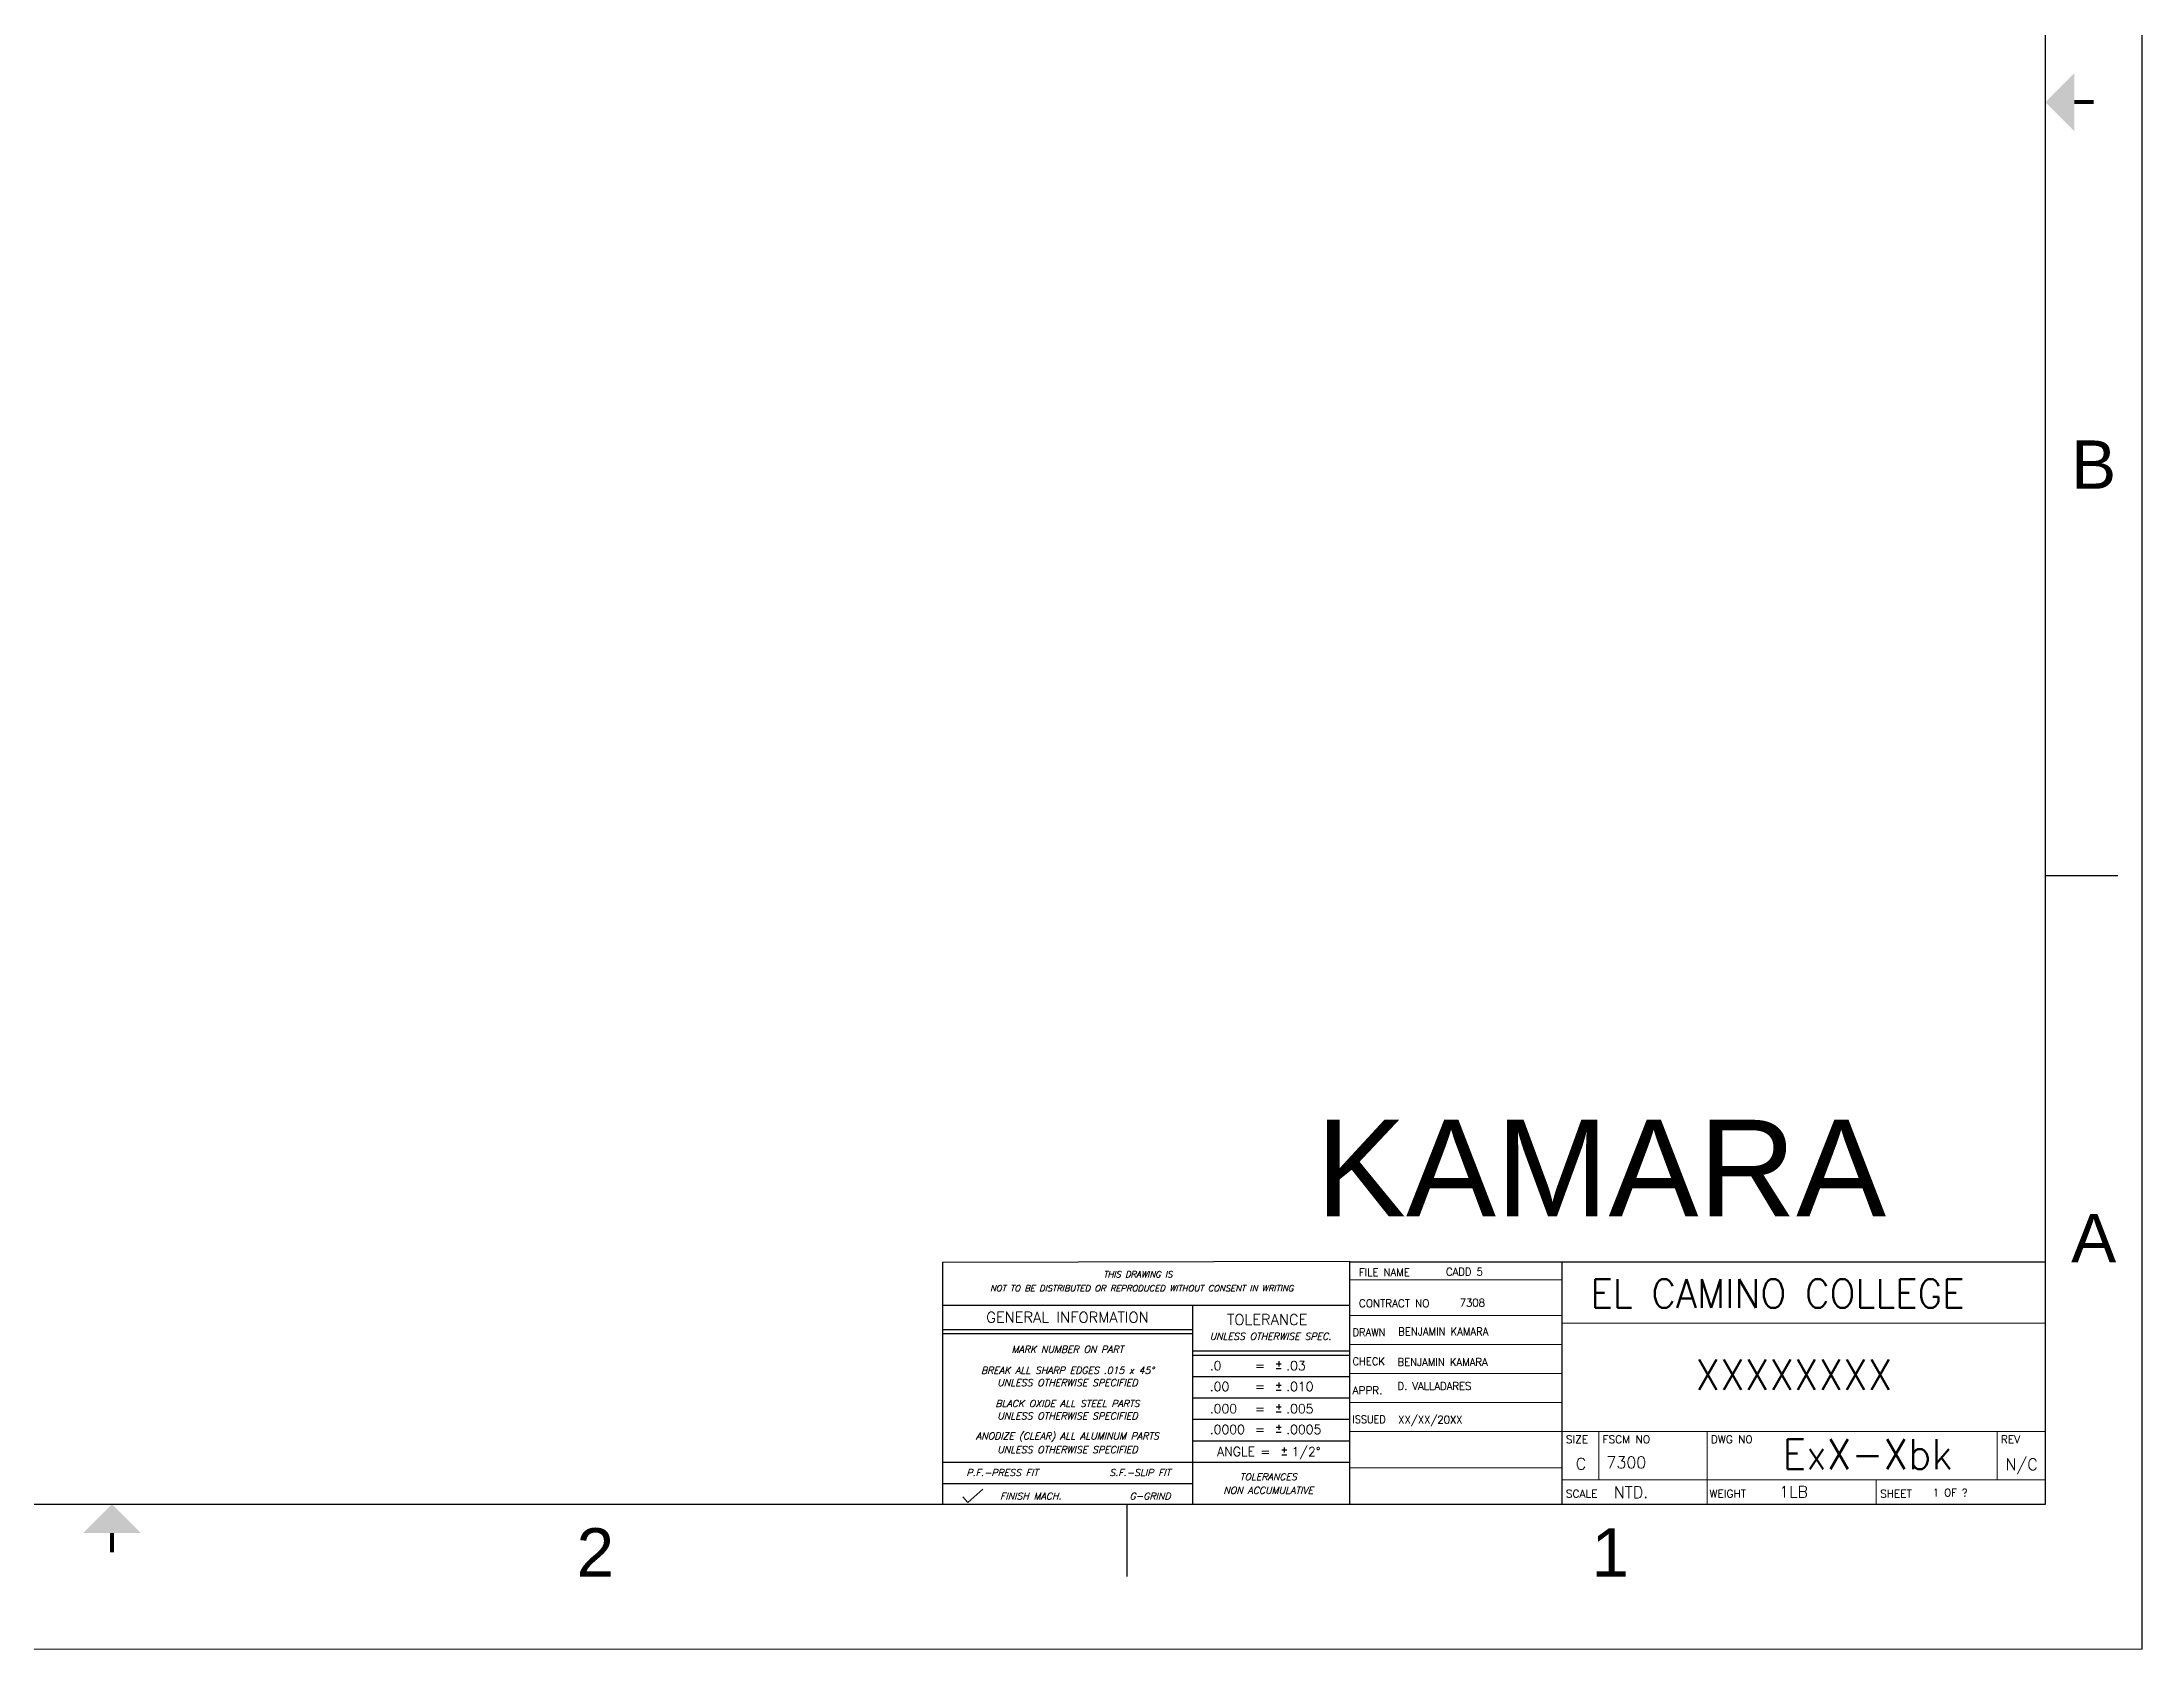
# Paper-space layout 'ANSI C Title Block' of a CAD drawing. Header units: inches. Extents: x -0.2 to 43.7, y -0.1 to 15.9.
# Drawn here: x 10.12 to 20.98, y -0.1 to 8.21 of the extents above; entities that cross this region are included whole.
import ezdxf
from ezdxf.enums import TextEntityAlignment as Align

# ---------------------------------------------------------------- set-up
doc = ezdxf.new("R2010")
doc.units = ezdxf.units.IN
doc.header["$MEASUREMENT"] = 0
doc.layers.add('Title Block', color=7, linetype='Continuous')
doc.styles.add('5', font='SIMPLEX', dxfattribs={"height": 0.09375})
doc.styles.add('ACANSTS', font='romans.shx', dxfattribs={"height": 1})
doc.styles.add('Roman', font='ARIALUNI.ttf')
doc.styles.add('USER3', font='ITALIC.SHX')

psp = doc.layouts.new('ANSI C Title Block')

# ---------------------------------------------------------------- linework, layer by layer
at = {"color": 7}
for p, q in [((14.774, 1.895), (16.878, 1.901)), ((14.774, 1.895), (14.774, 0.64)), ((16.878, 1.901), (16.878, 0.645)), ((16.878, 1.895), (16.878, 0.64)), ((14.774, 1.674), (16.878, 1.674)), ((16.066, 1.674), (16.066, 0.64)), ((14.774, 1.548), (16.066, 1.548)), ((14.774, 1.526), (16.066, 1.526)), ((16.066, 1.437), (16.878, 1.437)), ((16.066, 1.415), (16.878, 1.415)), ((16.066, 1.305), (16.878, 1.305)), ((16.499, 1.37), (16.526, 1.37)), ((16.499, 1.345), (16.526, 1.345)), ((16.513, 1.384), (16.513, 1.356)), ((16.499, 1.259), (16.526, 1.259)), ((16.499, 1.234), (16.526, 1.234)), ((16.513, 1.273), (16.513, 1.246)), ((16.066, 1.194), (16.878, 1.194)), ((16.499, 1.147), (16.526, 1.147)), ((16.499, 1.122), (16.526, 1.122)), ((16.513, 1.161), (16.513, 1.134)), ((16.066, 1.083), (16.878, 1.083)), ((16.499, 1.042), (16.526, 1.042)), ((16.499, 1.016), (16.526, 1.016)), ((16.513, 1.055), (16.513, 1.028)), ((16.066, 0.972), (16.878, 0.972)), ((16.528, 0.925), (16.555, 0.925)), ((16.528, 0.899), (16.555, 0.899)), ((16.541, 0.938), (16.541, 0.911)), ((14.774, 0.862), (16.066, 0.862)), ((16.066, 0.862), (16.878, 0.862)), ((14.774, 0.751), (16.066, 0.751)), ((14.879, 0.683), (14.904, 0.653)), ((14.904, 0.653), (14.983, 0.721))]:
    psp.add_line(p, q, dxfattribs=at)
at = {"layer": 'Title Block'}
for p, q in [((20.978, -0.105), (20.978, 15.895)), ((20.478, 0.645), (20.478, 15.145)), ((20.478, 3.895), (20.853, 3.895)), ((20.478, 0.645), (20.478, 3.145)), ((16.878, 1.901), (16.878, 0.645)), ((20.478, 1.895), (16.878, 1.895)), ((17.978, 0.645), (17.978, 1.895)), ((0.478, 0.645), (20.478, 0.645)), ((13.278, 0.645), (20.478, 0.645)), ((15.728, 0.27), (15.728, 0.645))]:
    psp.add_line(p, q, dxfattribs=at)
at = {"layer": 'Title Block', "lineweight": 15}
for p, q in [((16.878, 1.805), (17.978, 1.805)), ((17.978, 1.62), (16.878, 1.62)), ((20.478, 1.58), (17.978, 1.58)), ((17.978, 1.47), (16.878, 1.47)), ((17.978, 1.32), (16.878, 1.32)), ((17.978, 1.17), (16.878, 1.17)), ((17.978, 1.02), (16.878, 1.02)), ((20.478, 1.02), (17.978, 1.02)), ((18.168, 1.02), (18.168, 0.77)), ((18.728, 1.02), (18.728, 0.645)), ((20.228, 1.02), (20.228, 0.77)), ((17.978, 0.833), (16.878, 0.833)), ((20.478, 0.77), (17.978, 0.77)), ((19.603, 0.645), (19.603, 0.77)), ((-0.022, -0.105), (20.978, -0.105))]:
    psp.add_line(p, q, dxfattribs=at)
at = {"layer": 'Title Block', "const_width": 0.02}
for points in [[(20.728, 7.895), (20.628, 7.895)], [(10.478, 0.395), (10.478, 0.495)]]:
    psp.add_lwpolyline(points, dxfattribs=at)
at = {"layer": 'Title Block'}
for points in [[(20.628, 7.745), (20.628, 8.045), (20.478, 7.895)], [(10.328, 0.495), (10.628, 0.495), (10.478, 0.645)]]:
    psp.add_solid(points, dxfattribs=at)

# ---------------------------------------------------------------- texts
at = {"style": 'Roman'}
psp.add_text('KAMARA', height=0.5, dxfattribs=at).set_placement((16.705, 2.132))
at = {"color": 7, "style": 'USER3'}
for s, height, p in [('THIS DRAWING IS ', 0.0319, (15.795, 1.817)), ('NOT TO BE DISTRIBUTED OR REPRODUCED WITHOUT CONSENT IN WRITING', 0.0319, (15.804, 1.745)), ('UNLESS OTHERWISE SPEC.', 0.03544, (16.47, 1.494)), ('MARK NUMBER ON PART', 0.03544, (15.42, 1.427)), ('BREAK ALL SHARP EDGES .015 x 45%%d', 0.03544, (15.42, 1.319)), ('UNLESS OTHERWISE SPECIFIED', 0.03544, (15.42, 1.255)), ('BLACK OXIDE ALL STEEL PARTS', 0.03544, (15.42, 1.147)), ('UNLESS OTHERWISE SPECIFIED', 0.03544, (15.42, 1.082)), ('ANODIZE (CLEAR) ALL ALUMINUM PARTS', 0.03544, (15.42, 0.979)), ('UNLESS OTHERWISE SPECIFIED', 0.03544, (15.42, 0.908)), ('P.F.-PRESS FIT', 0.03544, (15.083, 0.79)), ('S.F.-SLIP FIT', 0.03544, (15.795, 0.79)), ('TOLERANCES', 0.0354, (16.459, 0.768)), ('FINISH MACH.', 0.03544, (15.23, 0.668)), ('G-GRIND', 0.0354, (15.847, 0.668)), ('NON ACCUMULATIVE', 0.03544, (16.459, 0.698))]:
    psp.add_text(s, height=height, dxfattribs=at).set_placement(p, align=Align.CENTER)
at = {"color": 7, "style": '5'}
for s, height, p in [('GENERAL INFORMATION', 0.05538, (15.42, 1.611)), ('TOLERANCE', 0.0554, (16.453, 1.599))]:
    psp.add_text(s, height=height, dxfattribs=at).set_placement(p, align=Align.MIDDLE)
for s, p in [('.0', (16.156, 1.337)), ('=   .03', (16.389, 1.337)), ('.00', (16.156, 1.229)), ('=   .010', (16.389, 1.229)), ('.000', (16.156, 1.114)), ('=   .005', (16.389, 1.114)), ('.0000', (16.156, 1.007)), ('=   .0005', (16.389, 1.007)), ('=   1/2%%D', (16.417, 0.892))]:
    psp.add_text(s, height=0.0471, dxfattribs=at).set_placement(p)
psp.add_text('ANGLE', height=0.0471, dxfattribs=at).set_placement((16.39, 0.893), align=Align.RIGHT)
at = {"layer": 'Title Block', "style": 'Roman'}
for s, p in [('B', (20.728, 6.02)), ('A', (20.728, 2.02)), ('2', (12.978, 0.395)), ('1', (18.228, 0.395))]:
    psp.add_text(s, height=0.25, dxfattribs=at).set_placement(p, align=Align.MIDDLE_CENTER)
at = {"layer": 'Title Block', "lineweight": 15, "style": 'ACANSTS'}
for s, height, width, p in [('FILE NAME', 0.04, 0.951562, (16.928, 1.823)), ('CADD 5 ', 0.04, 0.951562, (17.378, 1.826)), ('EL CAMINO COLLEGE', 0.14869, 0.951562, (18.125, 1.659)), ('CONTRACT NO', 0.04, 0.979028, (16.928, 1.663)), ('7308', 0.04, 0.951562, (17.449, 1.666)), ('DRAWN', 0.04, 0.942857, (16.894, 1.513)), ('BENJAMIN KAMARA', 0.04, 0.951562, (17.131, 1.517)), ('BENJAMIN KAMARA', 0.04, 0.951562, (17.127, 1.359)), ('XXXXXXXX', 0.1561, 0.951562, (18.669, 1.236)), ('D. VALLADARES', 0.04, 0.951562, (17.127, 1.235)), ('XX/XX/20XX', 0.04, 0.951562, (17.131, 1.061)), ('ExX-Xbk', 0.1561, 0.951562, (19.119, 0.825)), ('1 OF ?', 0.04, 0.951562, (19.896, 0.684))]:
    psp.add_text(s, height=height, dxfattribs=dict(at, width=width)).set_placement(p)
for s, width, p in [('CHECK', 0.942857, (16.894, 1.383)), ('ISSUED', 0.90932, (16.894, 1.083))]:
    psp.add_text(s, height=0.04, dxfattribs=dict(at, width=width)).set_placement(p, align=Align.MIDDLE_LEFT)
for s, p in [('APPR.', (16.894, 1.233)), ('SCALE', (17.998, 0.698)), ('SHEET', (19.623, 0.698))]:
    psp.add_text(s, height=0.04, dxfattribs=at).set_placement(p, align=Align.MIDDLE_LEFT)
for s, p in [('SIZE', (17.998, 0.96)), ('FSCM NO', (18.188, 0.96)), ('DWG NO', (18.748, 0.96)), ('REV', (20.248, 0.96)), ('WEIGHT', (18.741, 0.679))]:
    psp.add_text(s, height=0.04, dxfattribs=at).set_placement(p)
for tag, p in [('C', (18.076, 0.823)), ('N/C', (20.355, 0.82))]:
    psp.add_attdef(tag, text='', height=0.06, dxfattribs=at).set_placement(p, align=Align.CENTER)
for tag, p, s in [('7300', (18.208, 0.83), '-'), ('1LB', (19.101, 0.678), '')]:
    psp.add_attdef(tag, p, s, height=0.06, dxfattribs=at)
at = {"layer": 'Title Block', "lineweight": 15, "style": 'ACANSTS', "flags": 8}
psp.add_attdef('NTD.', text='1:1', height=0.06, dxfattribs=at).set_placement((18.246, 0.736), align=Align.TOP_LEFT)

doc.saveas('drawing.dxf')
